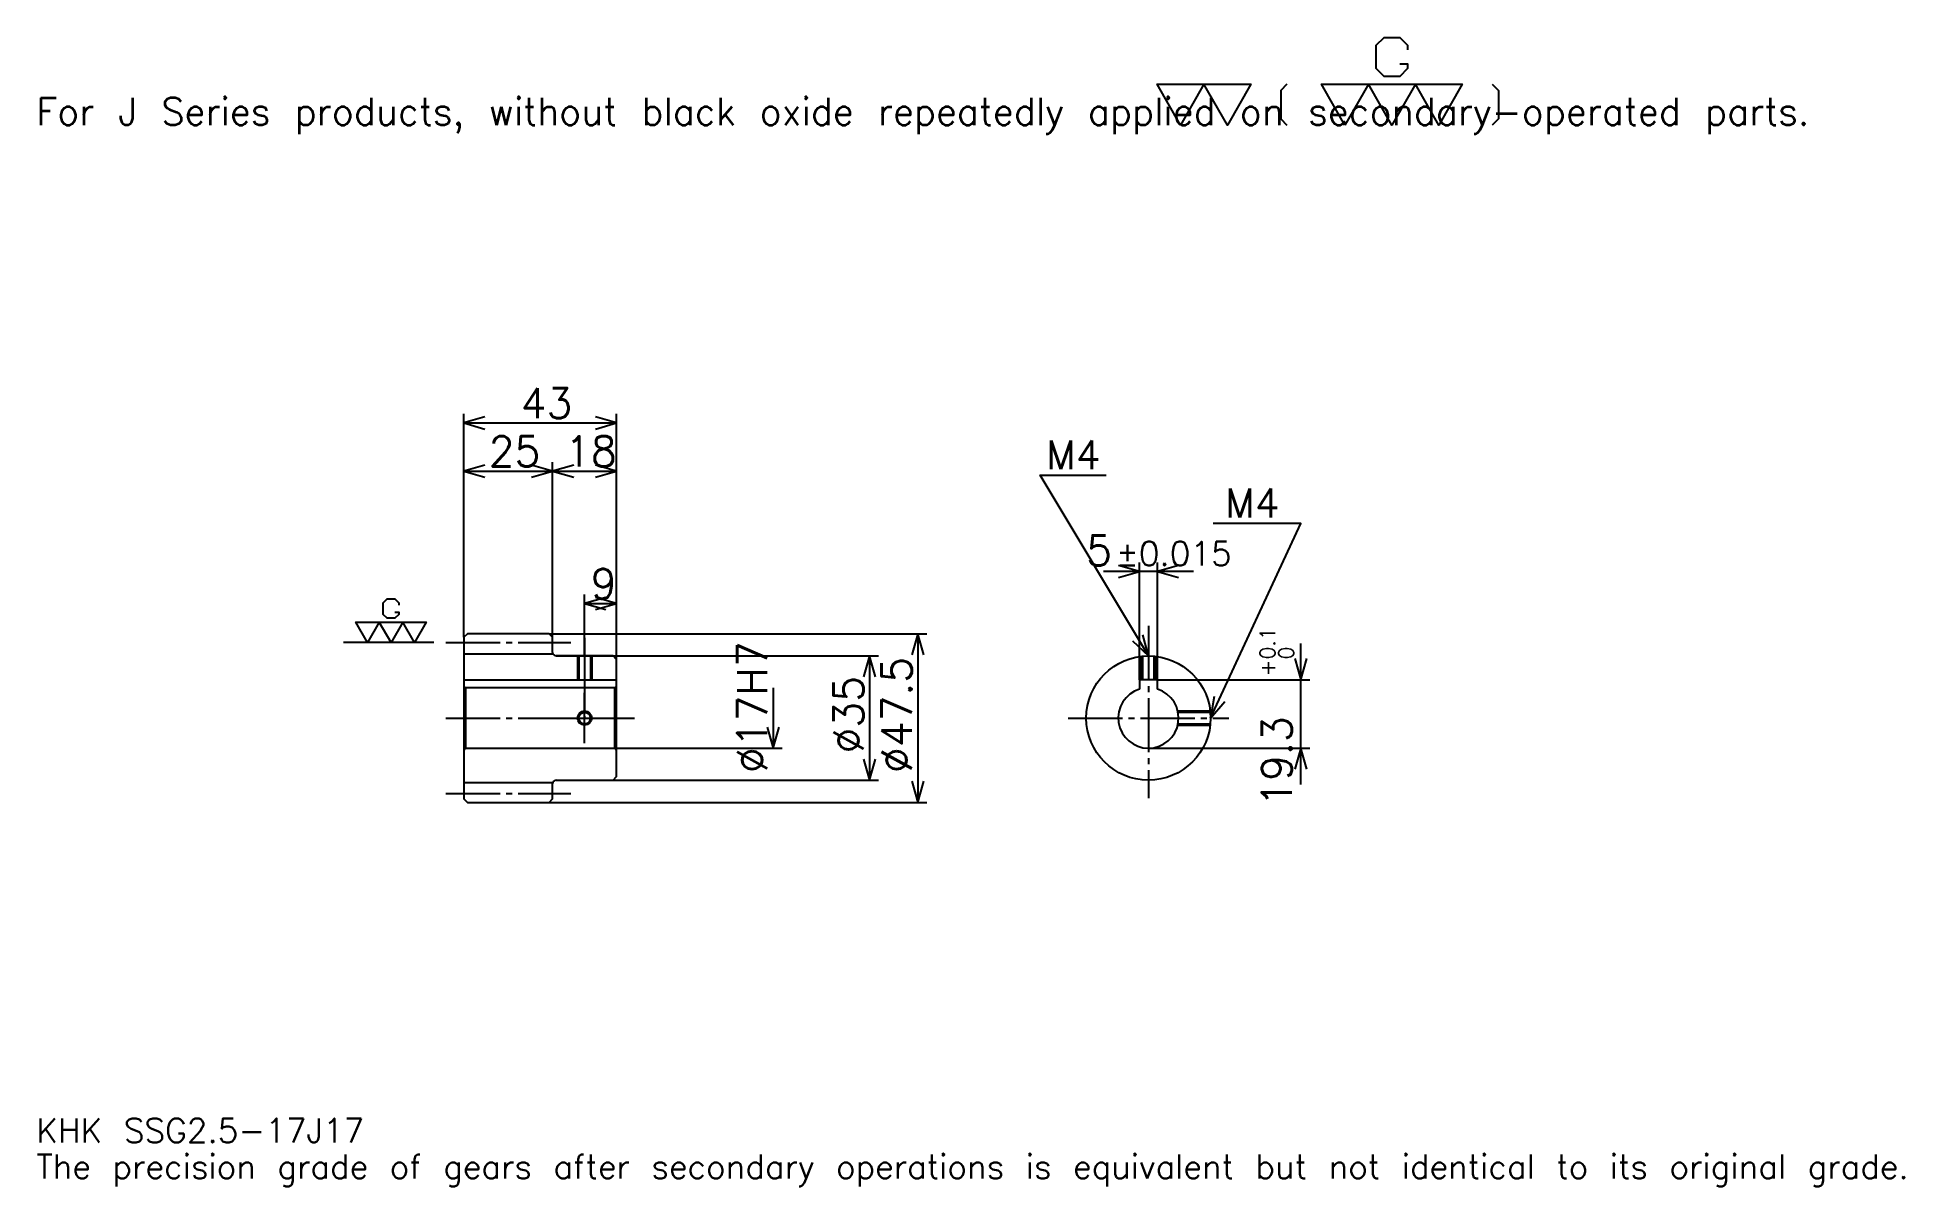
# Model space of a CAD drawing. Extents: x 17 to 543, y 6 to 330.
import ezdxf

# ---------------------------------------------------------------- set-up
doc = ezdxf.new("R2010")
doc.units = 0
doc.linetypes.add('DASHDOT', pattern=[20.347826, 15.26087, -1.695652, 1.695652, -1.695652])
doc.layers.get('0').update_dxf_attribs({"linetype": 'CONTINUOUS'})
doc.layers.add('DASHDOT', color=6, linetype='DASHDOT')
doc.styles.add('KANJI', font='TXT', dxfattribs={"bigfont": 'BIGFONT'})

msp = doc.modelspace()

# ---------------------------------------------------------------- linework, layer by layer
at = {"color": 5}
for p, q in [((137.347839, 161.945648), (137.347839, 223.836945)), ((137.347839, 221.293472), (180.347839, 221.293472)), ((180.347839, 161.945648), (180.347839, 223.836945)), ((137.347839, 207.728256), (162.347839, 207.728256)), ((162.347839, 161.945648), (162.347839, 210.271729)), ((162.347839, 207.728256), (180.347839, 207.728256)), ((342.782623, 179.434784), (317.434784, 179.434784)), ((327.608704, 148.995651), (327.608704, 181.978256)), ((332.608704, 148.995651), (332.608704, 181.978256)), ((171.347839, 161.945648), (171.347839, 172.967392)), ((171.347839, 170.423904), (180.347839, 170.423904)), ((137.347839, 160.945648), (137.347839, 161.945648)), ((161.347839, 161.945648), (180.347839, 161.945648)), ((162.347839, 160.945648), (162.347839, 161.945648)), ((171.347839, 155.695648), (171.347839, 161.945648)), ((171.347839, 155.695648), (171.347839, 161.945648)), ((180.347839, 161.945648), (267.67392, 161.945648)), ((180.347839, 154.695648), (180.347839, 161.945648)), ((265.130432, 161.945648), (265.130432, 114.445648)), ((373.043488, 119.521736), (373.043488, 159.169556)), ((163.347839, 155.695648), (180.347839, 155.695648)), ((180.347839, 155.695648), (254.108704, 155.695648)), ((251.565231, 155.695648), (251.565231, 120.695648)), ((332.608704, 148.995651), (375.586975, 148.995651)), ((224.434799, 146.695648), (224.434799, 129.695648)), ((180.347839, 129.695648), (226.978271, 129.695648)), ((330.108704, 129.695648), (375.586975, 129.695648)), ((163.347839, 120.695648), (180.347839, 120.695648)), ((180.347839, 120.695648), (254.108704, 120.695648)), ((161.347839, 114.445648), (180.347839, 114.445648)), ((180.347839, 114.445648), (267.67392, 114.445648))]:
    msp.add_line(p, q, dxfattribs=at)
at = {"color": 7}
msp.add_line((128.869583, 159.445648), (103.434799, 159.445648), dxfattribs=at)
at = {"color": 4}
for p, q in [((137.347839, 156.320648), (162.347839, 156.320648)), ((137.347839, 148.995651), (180.347839, 148.995651)), ((137.847839, 146.695648), (137.847839, 129.695648)), ((179.847839, 146.695648), (180.347839, 147.195648)), ((179.847839, 129.695648), (180.347839, 129.195648)), ((137.347839, 120.070648), (162.347839, 120.070648))]:
    msp.add_line(p, q, dxfattribs=at)
at = {"color": 7}
for points in [[(400.852173, 322.411285), (403.056519, 322.411285), (403.056519, 321.088684), (400.852173, 318.884338), (396.443481, 318.884338), (394.239136, 321.088684), (394.239136, 327.701721), (396.443481, 329.906067), (400.852173, 329.906067), (403.056519, 327.701721), (403.056519, 326.37912)], [(339.130432, 305.217377), (332.517395, 316.679993), (358.969574, 316.679993), (352.356506, 305.217377), (345.743469, 316.679993), (339.130432, 305.217377)], [(369.109558, 316.679993), (367.346069, 314.916504), (367.346069, 306.980865), (369.109558, 305.217377)], [(385.421722, 305.217377), (378.808685, 316.679993), (418.486938, 316.679993), (411.873901, 305.217377), (405.260864, 316.679993), (398.647827, 305.217377), (392.03479, 316.679993), (385.421722, 305.217377)], [(426.863464, 316.679993), (428.626953, 314.916504), (428.626953, 306.980865), (426.863464, 305.217377)], [(117.932625, 168.042603), (119.034798, 168.042603), (119.034798, 167.381302), (117.932625, 166.279129), (115.728271, 166.279129), (114.626099, 167.381302), (114.626099, 170.68782), (115.728271, 171.789993), (117.932625, 171.789993), (119.034798, 170.68782), (119.034798, 170.02652)], [(110.217407, 159.445648), (106.910881, 165.176956), (126.750015, 165.176956), (123.443489, 159.445648), (120.136971, 165.176956), (116.830444, 159.445648), (113.523926, 165.176956), (110.217407, 159.445648)]]:
    msp.add_lwpolyline(points, dxfattribs=at)
at = {"color": 5}
for points in [[(143.282623, 222.989136), (137.347839, 221.293472), (143.282623, 219.597809)], [(174.413055, 219.597809), (180.347839, 221.293472), (174.413055, 222.989136)], [(143.282623, 209.42392), (137.347839, 207.728256), (143.282623, 206.032593)], [(156.413055, 206.032593), (162.347839, 207.728256), (156.413055, 209.42392)], [(168.282623, 209.42392), (162.347839, 207.728256), (168.282623, 206.032593)], [(174.413055, 206.032593), (180.347839, 207.728256), (174.413055, 209.42392)], [(330.108704, 155.695648), (299.586975, 206.565216), (318.239136, 206.565216)], [(347.608704, 138.195648), (373.043488, 193), (348.286957, 193)], [(321.67392, 177.739136), (327.608704, 179.434784), (321.67392, 181.130432)], [(338.543488, 181.130432), (332.608704, 179.434784), (338.543488, 177.739136)], [(177.282623, 172.119568), (171.347839, 170.423904), (177.282623, 168.728256)], [(174.413055, 168.728256), (180.347839, 170.423904), (174.413055, 172.119568)], [(266.826111, 156.010864), (265.130432, 161.945648), (263.434784, 156.010864)], [(325.601257, 159.912277), (330.108704, 155.695648), (328.509277, 161.657089)], [(253.260895, 149.760864), (251.565231, 155.695648), (249.869568, 149.760864)], [(371.347839, 154.930435), (373.043488, 148.995651), (374.739136, 154.930435)], [(348.569031, 144.292755), (347.608704, 138.195648), (351.645172, 142.865097)], [(222.739136, 135.630432), (224.434799, 129.695648), (226.130463, 135.630432)], [(249.869568, 126.630432), (251.565231, 120.695648), (253.260895, 126.630432)], [(374.739136, 123.760864), (373.043488, 129.695648), (371.347839, 123.760864)], [(263.434784, 120.380432), (265.130432, 114.445648), (266.826111, 120.380432)]]:
    msp.add_lwpolyline(points, dxfattribs=at)
at = {"color": 4}
for points in [[(162.347839, 156.695648), (162.347839, 160.945648), (161.347839, 161.945648), (138.347839, 161.945648), (137.347839, 160.945648), (137.347839, 129.195648)], [(163.347839, 120.695648), (179.347839, 120.695648), (180.347839, 121.695648), (180.347839, 154.695648), (179.347839, 155.695648), (163.347839, 155.695648)], [(169.347839, 155.695648), (169.347839, 148.995651)], [(169.727844, 155.695648), (169.727844, 148.995651)], [(172.967834, 155.695648), (172.967834, 148.995651)], [(173.347839, 155.695648), (173.347839, 148.995651)], [(328.108704, 148.995651), (328.108704, 155.580994)], [(328.488708, 148.995651), (328.488708, 155.620499)], [(331.728699, 148.995651), (331.728699, 155.620499)], [(332.108704, 148.995651), (332.108704, 155.580994)], [(332.608704, 146.319687), (332.608704, 148.995651), (327.608704, 148.995651), (327.608704, 146.319687)], [(137.347839, 129.195648), (137.847839, 129.695648), (179.847839, 129.695648), (179.847839, 146.695648), (137.847839, 146.695648), (137.347839, 147.195648)], [(338.370056, 140.195648), (347.494049, 140.195648)], [(338.452881, 139.815643), (347.533569, 139.815643)], [(338.370056, 136.195648), (347.494049, 136.195648)], [(338.452881, 136.575653), (347.533569, 136.575653)], [(137.347839, 129.195648), (137.347839, 115.445648), (138.347839, 114.445648), (161.347839, 114.445648), (162.347839, 115.445648), (162.347839, 119.695648)]]:
    msp.add_lwpolyline(points, dxfattribs=at)
for centre, radius in [((330.108704, 138.195648), 17.5), ((171.347839, 138.195648), 1.62)]:
    msp.add_circle(centre, radius, dxfattribs=at)
at = {"color": 7}
msp.add_circle((171.347839, 138.195648), 2, dxfattribs=at)
at = {"color": 4}
for centre, radius, start, end in [((163.347839, 156.695648), 1, 180, 270), ((330.108704, 138.195648), 8.5, 107.10463483, 72.89536517), ((163.347839, 119.695648), 1, 90, 180)]:
    msp.add_arc(centre, radius, start, end, dxfattribs=at)
at = {"layer": 'DASHDOT', "color": 7}
for p, q in [((330.108704, 164.173904), (330.108704, 115.608688)), ((132.26088, 159.445648), (167.434799, 159.445648)), ((171.347839, 155.695648), (171.347839, 138.195648)), ((132.26088, 138.195648), (185.434799, 138.195648)), ((307.521759, 138.195648), (352.695679, 138.195648)), ((132.26088, 116.945648), (167.434799, 116.945648))]:
    msp.add_line(p, q, dxfattribs=at)
for points in [[(171.347839, 160.782608), (171.347839, 143.908691)], [(171.347839, 131.108688), (171.347839, 145.282608)], [(164.26088, 138.195648), (178.434799, 138.195648)]]:
    msp.add_lwpolyline(points, dxfattribs=at)

# ---------------------------------------------------------------- texts
at = {"color": 7, "style": 'KANJI'}
for s, height, p in [('For J Series products, without black oxide repeatedly applied on secondary-operated parts.', 7.630435, (16.956522, 305.217377)), ('43', 8.478261, (153.336975, 222.649994)), ('25', 8.478261, (144.336975, 209.084778)), ('18', 8.478261, (165.836975, 209.084778)), ('M4', 8.139131, (301.282623, 208.260864)), ('M4', 8.139131, (351.678284, 194.695648)), ('5', 8.478261, (312.60791, 181.130432)), ('%%p0.015', 6.782609, (321.000336, 181.130432)), ('9', 8.478261, (173.092407, 171.780426)), ('KHK SSG2.5-17J17', 6.782609, (16.956522, 18.652174)), ('The precision grade of gears after secondary operations is equivalent but not identical to its original grade.', 6.782609, (16.956522, 8.478261))]:
    msp.add_text(s, height=height, dxfattribs=at).set_placement(p)
for s, height, p in [('%%c17H7', 8.478261, (222.739136, 122.722824)), ('0.1', 4.23913, (365.752197, 154.686188)), ('0', 4.23913, (371.008698, 154.686188)), ('%%c47.5', 8.478261, (263.434784, 122.722824)), ('+', 4.23913, (365.752197, 149.938354)), ('%%c35', 8.478261, (249.869568, 128.233688)), ('19.3', 8.478261, (370.5, 113.241089))]:
    msp.add_text(s, height=height, rotation=90, dxfattribs=at).set_placement(p)

doc.saveas('drawing.dxf')
